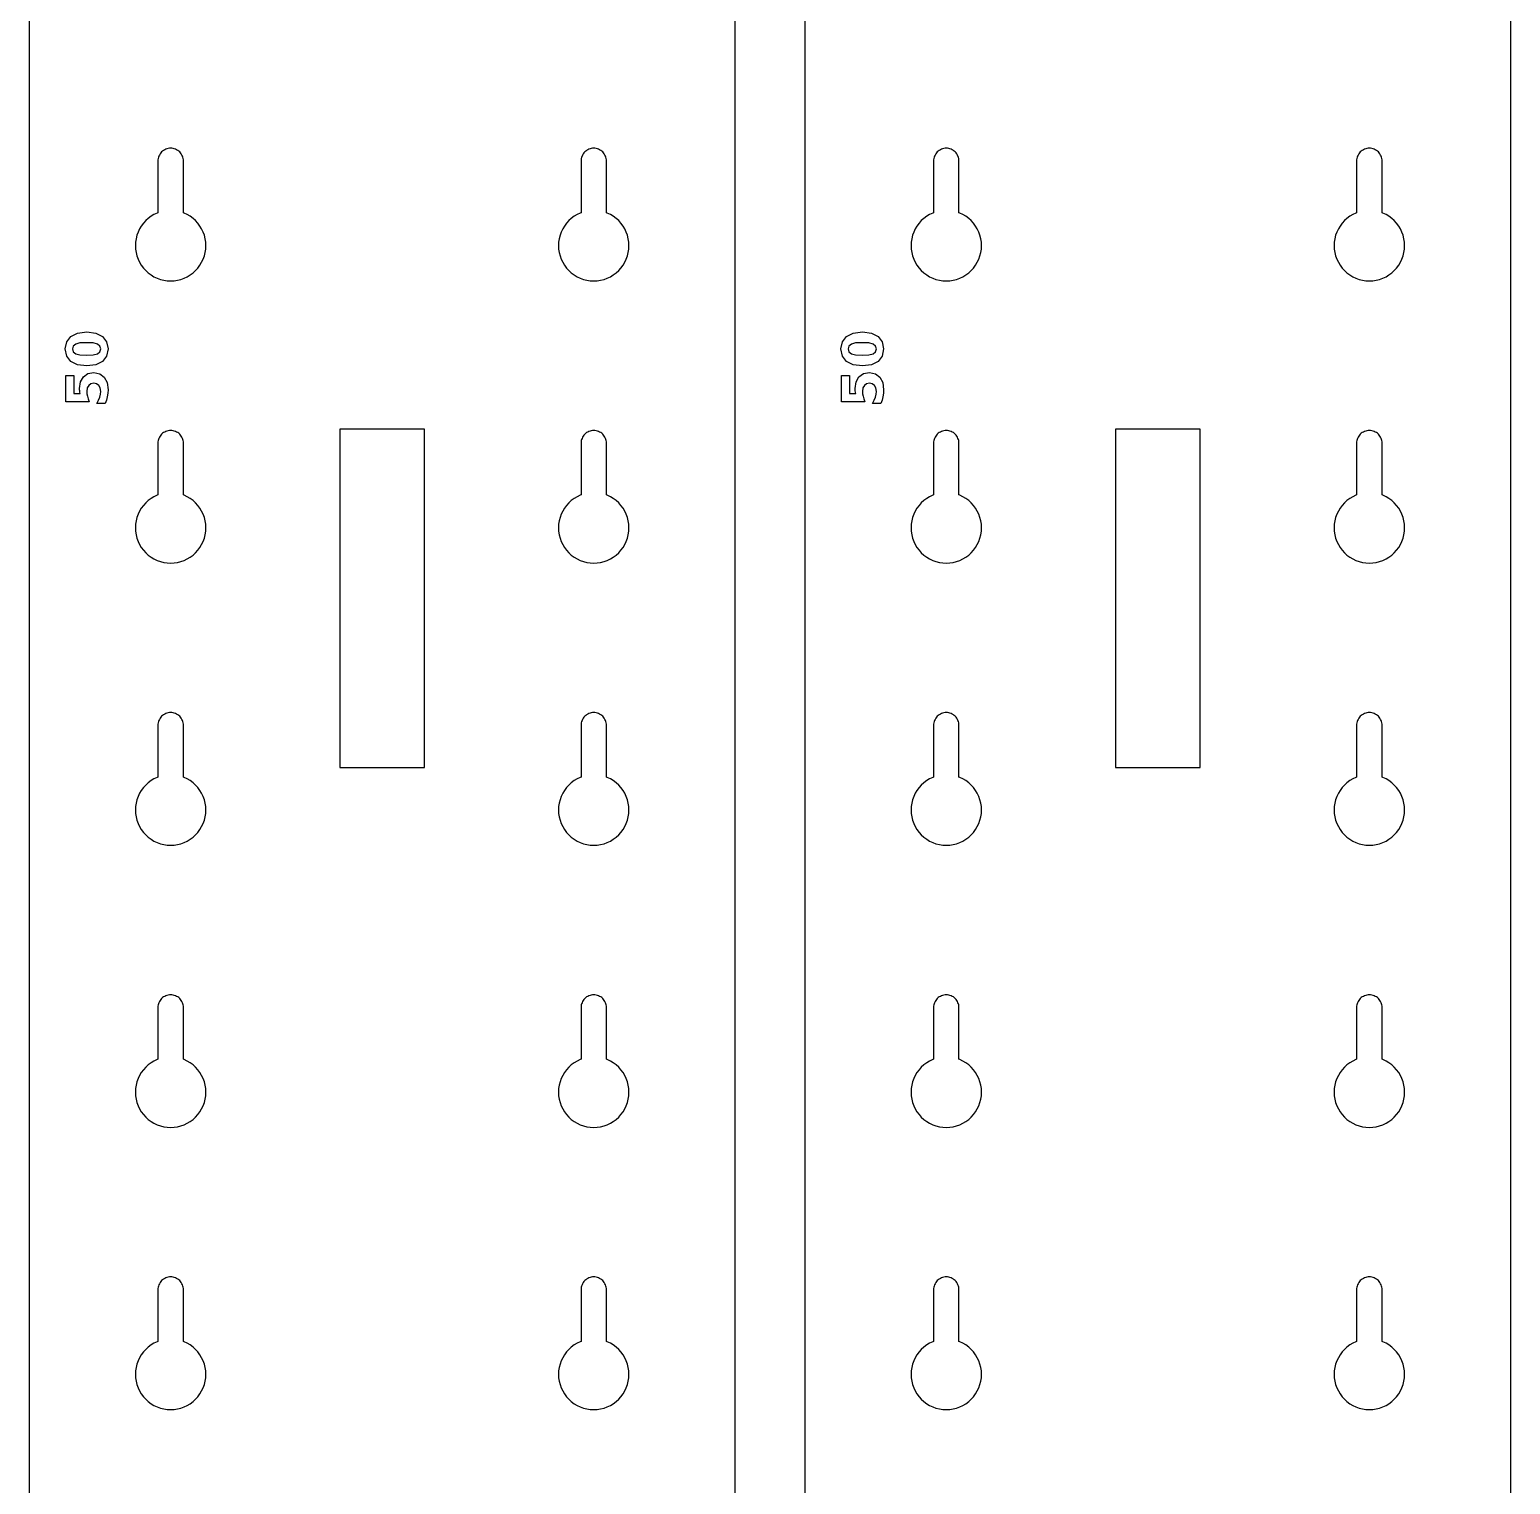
# Model space of a CAD drawing. Header units: millimetres. Extents: x 12 to 1278, y 12 to 884.
# Drawn here: x 1073.5 to 1178.5, y 450.7 to 553.8 of the extents above; entities that cross this region are included whole.
import ezdxf

# ---------------------------------------------------------------- set-up
doc = ezdxf.new("R2010")
doc.units = ezdxf.units.MM
doc.layers.add('CUT', color=1, linetype='Continuous')
doc.layers.add('ENGRAVE', color=5, linetype='Continuous')

msp = doc.modelspace()

# ---------------------------------------------------------------- linework, layer by layer
at = {"layer": 'CUT', "color": 1}
for points in [[(1078.5, 12.5), (1078.5, 18.5), (1073.5, 18.5), (1073.5, 758.5), (1078.5, 758.5), (1078.5, 764.5), (1118.5, 764.5), (1118.5, 758.5), (1123.5, 758.5), (1123.5, 18.5), (1118.5, 18.5), (1118.5, 12.5)], [(1133.5, 12.5), (1133.5, 18.5), (1128.5, 18.5), (1128.5, 758.5), (1133.5, 758.5), (1133.5, 764.5), (1173.5, 764.5), (1173.5, 758.5), (1178.5, 758.5), (1178.5, 18.5), (1173.5, 18.5), (1173.5, 12.5)], [(1085.43, 540.09), (1085.27, 540.27), (1085.09, 540.43), (1084.89, 540.58), (1084.68, 540.7), (1084.46, 540.81), (1084.4, 540.83), (1084.4, 544.5), (1084.4, 544.59), (1084.38, 544.68), (1084.36, 544.76), (1084.33, 544.84), (1084.29, 544.92), (1084.25, 545), (1084.2, 545.07), (1084.14, 545.14), (1084.07, 545.2), (1084, 545.25), (1083.92, 545.29), (1083.84, 545.33), (1083.76, 545.36), (1083.68, 545.38), (1083.59, 545.4), (1083.5, 545.4), (1083.41, 545.4), (1083.32, 545.38), (1083.24, 545.36), (1083.16, 545.33), (1083.08, 545.29), (1083, 545.25), (1082.93, 545.2), (1082.86, 545.14), (1082.8, 545.07), (1082.75, 545), (1082.71, 544.92), (1082.67, 544.84), (1082.64, 544.76), (1082.62, 544.68), (1082.6, 544.59), (1082.6, 544.5), (1082.6, 540.83), (1082.54, 540.81), (1082.32, 540.7), (1082.11, 540.58), (1081.91, 540.43), (1081.73, 540.27), (1081.57, 540.09), (1081.42, 539.89), (1081.3, 539.68), (1081.19, 539.46), (1081.11, 539.23), (1081.05, 538.99), (1081.01, 538.75), (1081, 538.5), (1081.01, 538.25), (1081.05, 538.01), (1081.11, 537.77), (1081.19, 537.54), (1081.3, 537.32), (1081.42, 537.11), (1081.57, 536.91), (1081.73, 536.73), (1081.91, 536.57), (1082.11, 536.42), (1082.32, 536.3), (1082.54, 536.19), (1082.77, 536.11), (1083.01, 536.05), (1083.25, 536.01), (1083.5, 536), (1083.75, 536.01), (1083.99, 536.05), (1084.23, 536.11), (1084.46, 536.19), (1084.68, 536.3), (1084.89, 536.42), (1085.09, 536.57), (1085.27, 536.73), (1085.43, 536.91), (1085.58, 537.11), (1085.7, 537.32), (1085.81, 537.54), (1085.89, 537.77), (1085.95, 538.01), (1085.99, 538.25), (1086, 538.5), (1085.99, 538.75), (1085.95, 538.99), (1085.89, 539.23), (1085.81, 539.46), (1085.7, 539.68), (1085.58, 539.89)], [(1115.43, 540.09), (1115.27, 540.27), (1115.09, 540.43), (1114.89, 540.58), (1114.68, 540.7), (1114.46, 540.81), (1114.4, 540.83), (1114.4, 544.5), (1114.4, 544.59), (1114.38, 544.68), (1114.36, 544.76), (1114.33, 544.84), (1114.29, 544.92), (1114.25, 545), (1114.2, 545.07), (1114.14, 545.14), (1114.07, 545.2), (1114, 545.25), (1113.92, 545.29), (1113.84, 545.33), (1113.76, 545.36), (1113.68, 545.38), (1113.59, 545.4), (1113.5, 545.4), (1113.41, 545.4), (1113.32, 545.38), (1113.24, 545.36), (1113.16, 545.33), (1113.08, 545.29), (1113, 545.25), (1112.93, 545.2), (1112.86, 545.14), (1112.8, 545.07), (1112.75, 545), (1112.71, 544.92), (1112.67, 544.84), (1112.64, 544.76), (1112.62, 544.68), (1112.6, 544.59), (1112.6, 544.5), (1112.6, 540.83), (1112.54, 540.81), (1112.32, 540.7), (1112.11, 540.58), (1111.91, 540.43), (1111.73, 540.27), (1111.57, 540.09), (1111.42, 539.89), (1111.3, 539.68), (1111.19, 539.46), (1111.11, 539.23), (1111.05, 538.99), (1111.01, 538.75), (1111, 538.5), (1111.01, 538.25), (1111.05, 538.01), (1111.11, 537.77), (1111.19, 537.54), (1111.3, 537.32), (1111.42, 537.11), (1111.57, 536.91), (1111.73, 536.73), (1111.91, 536.57), (1112.11, 536.42), (1112.32, 536.3), (1112.54, 536.19), (1112.77, 536.11), (1113.01, 536.05), (1113.25, 536.01), (1113.5, 536), (1113.75, 536.01), (1113.99, 536.05), (1114.23, 536.11), (1114.46, 536.19), (1114.68, 536.3), (1114.89, 536.42), (1115.09, 536.57), (1115.27, 536.73), (1115.43, 536.91), (1115.58, 537.11), (1115.7, 537.32), (1115.81, 537.54), (1115.89, 537.77), (1115.95, 538.01), (1115.99, 538.25), (1116, 538.5), (1115.99, 538.75), (1115.95, 538.99), (1115.89, 539.23), (1115.81, 539.46), (1115.7, 539.68), (1115.58, 539.89)], [(1140.43, 540.09), (1140.27, 540.27), (1140.09, 540.43), (1139.89, 540.58), (1139.68, 540.7), (1139.46, 540.81), (1139.4, 540.83), (1139.4, 544.5), (1139.4, 544.59), (1139.38, 544.68), (1139.36, 544.76), (1139.33, 544.84), (1139.29, 544.92), (1139.25, 545), (1139.2, 545.07), (1139.14, 545.14), (1139.07, 545.2), (1139, 545.25), (1138.92, 545.29), (1138.84, 545.33), (1138.76, 545.36), (1138.68, 545.38), (1138.59, 545.4), (1138.5, 545.4), (1138.41, 545.4), (1138.32, 545.38), (1138.24, 545.36), (1138.16, 545.33), (1138.08, 545.29), (1138, 545.25), (1137.93, 545.2), (1137.86, 545.14), (1137.8, 545.07), (1137.75, 545), (1137.71, 544.92), (1137.67, 544.84), (1137.64, 544.76), (1137.62, 544.68), (1137.6, 544.59), (1137.6, 544.5), (1137.6, 540.83), (1137.54, 540.81), (1137.32, 540.7), (1137.11, 540.58), (1136.91, 540.43), (1136.73, 540.27), (1136.57, 540.09), (1136.42, 539.89), (1136.3, 539.68), (1136.19, 539.46), (1136.11, 539.23), (1136.05, 538.99), (1136.01, 538.75), (1136, 538.5), (1136.01, 538.25), (1136.05, 538.01), (1136.11, 537.77), (1136.19, 537.54), (1136.3, 537.32), (1136.42, 537.11), (1136.57, 536.91), (1136.73, 536.73), (1136.91, 536.57), (1137.11, 536.42), (1137.32, 536.3), (1137.54, 536.19), (1137.77, 536.11), (1138.01, 536.05), (1138.25, 536.01), (1138.5, 536), (1138.75, 536.01), (1138.99, 536.05), (1139.23, 536.11), (1139.46, 536.19), (1139.68, 536.3), (1139.89, 536.42), (1140.09, 536.57), (1140.27, 536.73), (1140.43, 536.91), (1140.58, 537.11), (1140.7, 537.32), (1140.81, 537.54), (1140.89, 537.77), (1140.95, 538.01), (1140.99, 538.25), (1141, 538.5), (1140.99, 538.75), (1140.95, 538.99), (1140.89, 539.23), (1140.81, 539.46), (1140.7, 539.68), (1140.58, 539.89)], [(1170.43, 540.09), (1170.27, 540.27), (1170.09, 540.43), (1169.89, 540.58), (1169.68, 540.7), (1169.46, 540.81), (1169.4, 540.83), (1169.4, 544.5), (1169.4, 544.59), (1169.38, 544.68), (1169.36, 544.76), (1169.33, 544.84), (1169.29, 544.92), (1169.25, 545), (1169.2, 545.07), (1169.14, 545.14), (1169.07, 545.2), (1169, 545.25), (1168.92, 545.29), (1168.84, 545.33), (1168.76, 545.36), (1168.68, 545.38), (1168.59, 545.4), (1168.5, 545.4), (1168.41, 545.4), (1168.32, 545.38), (1168.24, 545.36), (1168.16, 545.33), (1168.08, 545.29), (1168, 545.25), (1167.93, 545.2), (1167.86, 545.14), (1167.8, 545.07), (1167.75, 545), (1167.71, 544.92), (1167.67, 544.84), (1167.64, 544.76), (1167.62, 544.68), (1167.6, 544.59), (1167.6, 544.5), (1167.6, 540.83), (1167.54, 540.81), (1167.32, 540.7), (1167.11, 540.58), (1166.91, 540.43), (1166.73, 540.27), (1166.57, 540.09), (1166.42, 539.89), (1166.3, 539.68), (1166.19, 539.46), (1166.11, 539.23), (1166.05, 538.99), (1166.01, 538.75), (1166, 538.5), (1166.01, 538.25), (1166.05, 538.01), (1166.11, 537.77), (1166.19, 537.54), (1166.3, 537.32), (1166.42, 537.11), (1166.57, 536.91), (1166.73, 536.73), (1166.91, 536.57), (1167.11, 536.42), (1167.32, 536.3), (1167.54, 536.19), (1167.77, 536.11), (1168.01, 536.05), (1168.25, 536.01), (1168.5, 536), (1168.75, 536.01), (1168.99, 536.05), (1169.23, 536.11), (1169.46, 536.19), (1169.68, 536.3), (1169.89, 536.42), (1170.09, 536.57), (1170.27, 536.73), (1170.43, 536.91), (1170.58, 537.11), (1170.7, 537.32), (1170.81, 537.54), (1170.89, 537.77), (1170.95, 538.01), (1170.99, 538.25), (1171, 538.5), (1170.99, 538.75), (1170.95, 538.99), (1170.89, 539.23), (1170.81, 539.46), (1170.7, 539.68), (1170.58, 539.89)], [(1085.58, 519.89), (1085.43, 520.09), (1085.27, 520.27), (1085.09, 520.43), (1084.89, 520.58), (1084.68, 520.7), (1084.46, 520.81), (1084.4, 520.83), (1084.4, 524.5), (1084.4, 524.59), (1084.38, 524.68), (1084.36, 524.76), (1084.33, 524.84), (1084.29, 524.92), (1084.25, 525), (1084.2, 525.07), (1084.14, 525.14), (1084.07, 525.2), (1084, 525.25), (1083.92, 525.29), (1083.84, 525.33), (1083.76, 525.36), (1083.68, 525.38), (1083.59, 525.4), (1083.5, 525.4), (1083.41, 525.4), (1083.32, 525.38), (1083.24, 525.36), (1083.16, 525.33), (1083.08, 525.29), (1083, 525.25), (1082.93, 525.2), (1082.86, 525.14), (1082.8, 525.07), (1082.75, 525), (1082.71, 524.92), (1082.67, 524.84), (1082.64, 524.76), (1082.62, 524.68), (1082.6, 524.59), (1082.6, 524.5), (1082.6, 520.83), (1082.54, 520.81), (1082.32, 520.7), (1082.11, 520.58), (1081.91, 520.43), (1081.73, 520.27), (1081.57, 520.09), (1081.42, 519.89), (1081.3, 519.68), (1081.19, 519.46), (1081.11, 519.23), (1081.05, 518.99), (1081.01, 518.75), (1081, 518.5), (1081.01, 518.25), (1081.05, 518.01), (1081.11, 517.77), (1081.19, 517.54), (1081.3, 517.32), (1081.42, 517.11), (1081.57, 516.91), (1081.73, 516.73), (1081.91, 516.57), (1082.11, 516.42), (1082.32, 516.3), (1082.54, 516.19), (1082.77, 516.11), (1083.01, 516.05), (1083.25, 516.01), (1083.5, 516), (1083.75, 516.01), (1083.99, 516.05), (1084.23, 516.11), (1084.46, 516.19), (1084.68, 516.3), (1084.89, 516.42), (1085.09, 516.57), (1085.27, 516.73), (1085.43, 516.91), (1085.58, 517.11), (1085.7, 517.32), (1085.81, 517.54), (1085.89, 517.77), (1085.95, 518.01), (1085.99, 518.25), (1086, 518.5), (1085.99, 518.75), (1085.95, 518.99), (1085.89, 519.23), (1085.81, 519.46), (1085.7, 519.68)], [(1101.5, 501.5), (1101.5, 525.5), (1095.5, 525.5), (1095.5, 501.5)], [(1115.43, 520.09), (1115.27, 520.27), (1115.09, 520.43), (1114.89, 520.58), (1114.68, 520.7), (1114.46, 520.81), (1114.4, 520.83), (1114.4, 524.5), (1114.4, 524.59), (1114.38, 524.68), (1114.36, 524.76), (1114.33, 524.84), (1114.29, 524.92), (1114.25, 525), (1114.2, 525.07), (1114.14, 525.14), (1114.07, 525.2), (1114, 525.25), (1113.92, 525.29), (1113.84, 525.33), (1113.76, 525.36), (1113.68, 525.38), (1113.59, 525.4), (1113.5, 525.4), (1113.41, 525.4), (1113.32, 525.38), (1113.24, 525.36), (1113.16, 525.33), (1113.08, 525.29), (1113, 525.25), (1112.93, 525.2), (1112.86, 525.14), (1112.8, 525.07), (1112.75, 525), (1112.71, 524.92), (1112.67, 524.84), (1112.64, 524.76), (1112.62, 524.68), (1112.6, 524.59), (1112.6, 524.5), (1112.6, 520.83), (1112.54, 520.81), (1112.32, 520.7), (1112.11, 520.58), (1111.91, 520.43), (1111.73, 520.27), (1111.57, 520.09), (1111.42, 519.89), (1111.3, 519.68), (1111.19, 519.46), (1111.11, 519.23), (1111.05, 518.99), (1111.01, 518.75), (1111, 518.5), (1111.01, 518.25), (1111.05, 518.01), (1111.11, 517.77), (1111.19, 517.54), (1111.3, 517.32), (1111.42, 517.11), (1111.57, 516.91), (1111.73, 516.73), (1111.91, 516.57), (1112.11, 516.42), (1112.32, 516.3), (1112.54, 516.19), (1112.77, 516.11), (1113.01, 516.05), (1113.25, 516.01), (1113.5, 516), (1113.75, 516.01), (1113.99, 516.05), (1114.23, 516.11), (1114.46, 516.19), (1114.68, 516.3), (1114.89, 516.42), (1115.09, 516.57), (1115.27, 516.73), (1115.43, 516.91), (1115.58, 517.11), (1115.7, 517.32), (1115.81, 517.54), (1115.89, 517.77), (1115.95, 518.01), (1115.99, 518.25), (1116, 518.5), (1115.99, 518.75), (1115.95, 518.99), (1115.89, 519.23), (1115.81, 519.46), (1115.7, 519.68), (1115.58, 519.89)], [(1140.58, 519.89), (1140.43, 520.09), (1140.27, 520.27), (1140.09, 520.43), (1139.89, 520.58), (1139.68, 520.7), (1139.46, 520.81), (1139.4, 520.83), (1139.4, 524.5), (1139.4, 524.59), (1139.38, 524.68), (1139.36, 524.76), (1139.33, 524.84), (1139.29, 524.92), (1139.25, 525), (1139.2, 525.07), (1139.14, 525.14), (1139.07, 525.2), (1139, 525.25), (1138.92, 525.29), (1138.84, 525.33), (1138.76, 525.36), (1138.68, 525.38), (1138.59, 525.4), (1138.5, 525.4), (1138.41, 525.4), (1138.32, 525.38), (1138.24, 525.36), (1138.16, 525.33), (1138.08, 525.29), (1138, 525.25), (1137.93, 525.2), (1137.86, 525.14), (1137.8, 525.07), (1137.75, 525), (1137.71, 524.92), (1137.67, 524.84), (1137.64, 524.76), (1137.62, 524.68), (1137.6, 524.59), (1137.6, 524.5), (1137.6, 520.83), (1137.54, 520.81), (1137.32, 520.7), (1137.11, 520.58), (1136.91, 520.43), (1136.73, 520.27), (1136.57, 520.09), (1136.42, 519.89), (1136.3, 519.68), (1136.19, 519.46), (1136.11, 519.23), (1136.05, 518.99), (1136.01, 518.75), (1136, 518.5), (1136.01, 518.25), (1136.05, 518.01), (1136.11, 517.77), (1136.19, 517.54), (1136.3, 517.32), (1136.42, 517.11), (1136.57, 516.91), (1136.73, 516.73), (1136.91, 516.57), (1137.11, 516.42), (1137.32, 516.3), (1137.54, 516.19), (1137.77, 516.11), (1138.01, 516.05), (1138.25, 516.01), (1138.5, 516), (1138.75, 516.01), (1138.99, 516.05), (1139.23, 516.11), (1139.46, 516.19), (1139.68, 516.3), (1139.89, 516.42), (1140.09, 516.57), (1140.27, 516.73), (1140.43, 516.91), (1140.58, 517.11), (1140.7, 517.32), (1140.81, 517.54), (1140.89, 517.77), (1140.95, 518.01), (1140.99, 518.25), (1141, 518.5), (1140.99, 518.75), (1140.95, 518.99), (1140.89, 519.23), (1140.81, 519.46), (1140.7, 519.68)], [(1156.5, 501.5), (1156.5, 525.5), (1150.5, 525.5), (1150.5, 501.5)], [(1170.43, 520.09), (1170.27, 520.27), (1170.09, 520.43), (1169.89, 520.58), (1169.68, 520.7), (1169.46, 520.81), (1169.4, 520.83), (1169.4, 524.5), (1169.4, 524.59), (1169.38, 524.68), (1169.36, 524.76), (1169.33, 524.84), (1169.29, 524.92), (1169.25, 525), (1169.2, 525.07), (1169.14, 525.14), (1169.07, 525.2), (1169, 525.25), (1168.92, 525.29), (1168.84, 525.33), (1168.76, 525.36), (1168.68, 525.38), (1168.59, 525.4), (1168.5, 525.4), (1168.41, 525.4), (1168.32, 525.38), (1168.24, 525.36), (1168.16, 525.33), (1168.08, 525.29), (1168, 525.25), (1167.93, 525.2), (1167.86, 525.14), (1167.8, 525.07), (1167.75, 525), (1167.71, 524.92), (1167.67, 524.84), (1167.64, 524.76), (1167.62, 524.68), (1167.6, 524.59), (1167.6, 524.5), (1167.6, 520.83), (1167.54, 520.81), (1167.32, 520.7), (1167.11, 520.58), (1166.91, 520.43), (1166.73, 520.27), (1166.57, 520.09), (1166.42, 519.89), (1166.3, 519.68), (1166.19, 519.46), (1166.11, 519.23), (1166.05, 518.99), (1166.01, 518.75), (1166, 518.5), (1166.01, 518.25), (1166.05, 518.01), (1166.11, 517.77), (1166.19, 517.54), (1166.3, 517.32), (1166.42, 517.11), (1166.57, 516.91), (1166.73, 516.73), (1166.91, 516.57), (1167.11, 516.42), (1167.32, 516.3), (1167.54, 516.19), (1167.77, 516.11), (1168.01, 516.05), (1168.25, 516.01), (1168.5, 516), (1168.75, 516.01), (1168.99, 516.05), (1169.23, 516.11), (1169.46, 516.19), (1169.68, 516.3), (1169.89, 516.42), (1170.09, 516.57), (1170.27, 516.73), (1170.43, 516.91), (1170.58, 517.11), (1170.7, 517.32), (1170.81, 517.54), (1170.89, 517.77), (1170.95, 518.01), (1170.99, 518.25), (1171, 518.5), (1170.99, 518.75), (1170.95, 518.99), (1170.89, 519.23), (1170.81, 519.46), (1170.7, 519.68), (1170.58, 519.89)], [(1085.43, 500.09), (1085.27, 500.27), (1085.09, 500.43), (1084.89, 500.58), (1084.68, 500.7), (1084.46, 500.81), (1084.4, 500.83), (1084.4, 504.5), (1084.4, 504.59), (1084.38, 504.68), (1084.36, 504.76), (1084.33, 504.84), (1084.29, 504.92), (1084.25, 505), (1084.2, 505.07), (1084.14, 505.14), (1084.07, 505.2), (1084, 505.25), (1083.92, 505.29), (1083.84, 505.33), (1083.76, 505.36), (1083.68, 505.38), (1083.59, 505.4), (1083.5, 505.4), (1083.41, 505.4), (1083.32, 505.38), (1083.24, 505.36), (1083.16, 505.33), (1083.08, 505.29), (1083, 505.25), (1082.93, 505.2), (1082.86, 505.14), (1082.8, 505.07), (1082.75, 505), (1082.71, 504.92), (1082.67, 504.84), (1082.64, 504.76), (1082.62, 504.68), (1082.6, 504.59), (1082.6, 504.5), (1082.6, 500.83), (1082.54, 500.81), (1082.32, 500.7), (1082.11, 500.58), (1081.91, 500.43), (1081.73, 500.27), (1081.57, 500.09), (1081.42, 499.89), (1081.3, 499.68), (1081.19, 499.46), (1081.11, 499.23), (1081.05, 498.99), (1081.01, 498.75), (1081, 498.5), (1081.01, 498.25), (1081.05, 498.01), (1081.11, 497.77), (1081.19, 497.54), (1081.3, 497.32), (1081.42, 497.11), (1081.57, 496.91), (1081.73, 496.73), (1081.91, 496.57), (1082.11, 496.42), (1082.32, 496.3), (1082.54, 496.19), (1082.77, 496.11), (1083.01, 496.05), (1083.25, 496.01), (1083.5, 496), (1083.75, 496.01), (1083.99, 496.05), (1084.23, 496.11), (1084.46, 496.19), (1084.68, 496.3), (1084.89, 496.42), (1085.09, 496.57), (1085.27, 496.73), (1085.43, 496.91), (1085.58, 497.11), (1085.7, 497.32), (1085.81, 497.54), (1085.89, 497.77), (1085.95, 498.01), (1085.99, 498.25), (1086, 498.5), (1085.99, 498.75), (1085.95, 498.99), (1085.89, 499.23), (1085.81, 499.46), (1085.7, 499.68), (1085.58, 499.89)], [(1115.43, 500.09), (1115.27, 500.27), (1115.09, 500.43), (1114.89, 500.58), (1114.68, 500.7), (1114.46, 500.81), (1114.4, 500.83), (1114.4, 504.5), (1114.4, 504.59), (1114.38, 504.68), (1114.36, 504.76), (1114.33, 504.84), (1114.29, 504.92), (1114.25, 505), (1114.2, 505.07), (1114.14, 505.14), (1114.07, 505.2), (1114, 505.25), (1113.92, 505.29), (1113.84, 505.33), (1113.76, 505.36), (1113.68, 505.38), (1113.59, 505.4), (1113.5, 505.4), (1113.41, 505.4), (1113.32, 505.38), (1113.24, 505.36), (1113.16, 505.33), (1113.08, 505.29), (1113, 505.25), (1112.93, 505.2), (1112.86, 505.14), (1112.8, 505.07), (1112.75, 505), (1112.71, 504.92), (1112.67, 504.84), (1112.64, 504.76), (1112.62, 504.68), (1112.6, 504.59), (1112.6, 504.5), (1112.6, 500.83), (1112.54, 500.81), (1112.32, 500.7), (1112.11, 500.58), (1111.91, 500.43), (1111.73, 500.27), (1111.57, 500.09), (1111.42, 499.89), (1111.3, 499.68), (1111.19, 499.46), (1111.11, 499.23), (1111.05, 498.99), (1111.01, 498.75), (1111, 498.5), (1111.01, 498.25), (1111.05, 498.01), (1111.11, 497.77), (1111.19, 497.54), (1111.3, 497.32), (1111.42, 497.11), (1111.57, 496.91), (1111.73, 496.73), (1111.91, 496.57), (1112.11, 496.42), (1112.32, 496.3), (1112.54, 496.19), (1112.77, 496.11), (1113.01, 496.05), (1113.25, 496.01), (1113.5, 496), (1113.75, 496.01), (1113.99, 496.05), (1114.23, 496.11), (1114.46, 496.19), (1114.68, 496.3), (1114.89, 496.42), (1115.09, 496.57), (1115.27, 496.73), (1115.43, 496.91), (1115.58, 497.11), (1115.7, 497.32), (1115.81, 497.54), (1115.89, 497.77), (1115.95, 498.01), (1115.99, 498.25), (1116, 498.5), (1115.99, 498.75), (1115.95, 498.99), (1115.89, 499.23), (1115.81, 499.46), (1115.7, 499.68), (1115.58, 499.89)], [(1140.43, 500.09), (1140.27, 500.27), (1140.09, 500.43), (1139.89, 500.58), (1139.68, 500.7), (1139.46, 500.81), (1139.4, 500.83), (1139.4, 504.5), (1139.4, 504.59), (1139.38, 504.68), (1139.36, 504.76), (1139.33, 504.84), (1139.29, 504.92), (1139.25, 505), (1139.2, 505.07), (1139.14, 505.14), (1139.07, 505.2), (1139, 505.25), (1138.92, 505.29), (1138.84, 505.33), (1138.76, 505.36), (1138.68, 505.38), (1138.59, 505.4), (1138.5, 505.4), (1138.41, 505.4), (1138.32, 505.38), (1138.24, 505.36), (1138.16, 505.33), (1138.08, 505.29), (1138, 505.25), (1137.93, 505.2), (1137.86, 505.14), (1137.8, 505.07), (1137.75, 505), (1137.71, 504.92), (1137.67, 504.84), (1137.64, 504.76), (1137.62, 504.68), (1137.6, 504.59), (1137.6, 504.5), (1137.6, 500.83), (1137.54, 500.81), (1137.32, 500.7), (1137.11, 500.58), (1136.91, 500.43), (1136.73, 500.27), (1136.57, 500.09), (1136.42, 499.89), (1136.3, 499.68), (1136.19, 499.46), (1136.11, 499.23), (1136.05, 498.99), (1136.01, 498.75), (1136, 498.5), (1136.01, 498.25), (1136.05, 498.01), (1136.11, 497.77), (1136.19, 497.54), (1136.3, 497.32), (1136.42, 497.11), (1136.57, 496.91), (1136.73, 496.73), (1136.91, 496.57), (1137.11, 496.42), (1137.32, 496.3), (1137.54, 496.19), (1137.77, 496.11), (1138.01, 496.05), (1138.25, 496.01), (1138.5, 496), (1138.75, 496.01), (1138.99, 496.05), (1139.23, 496.11), (1139.46, 496.19), (1139.68, 496.3), (1139.89, 496.42), (1140.09, 496.57), (1140.27, 496.73), (1140.43, 496.91), (1140.58, 497.11), (1140.7, 497.32), (1140.81, 497.54), (1140.89, 497.77), (1140.95, 498.01), (1140.99, 498.25), (1141, 498.5), (1140.99, 498.75), (1140.95, 498.99), (1140.89, 499.23), (1140.81, 499.46), (1140.7, 499.68), (1140.58, 499.89)], [(1170.43, 500.09), (1170.27, 500.27), (1170.09, 500.43), (1169.89, 500.58), (1169.68, 500.7), (1169.46, 500.81), (1169.4, 500.83), (1169.4, 504.5), (1169.4, 504.59), (1169.38, 504.68), (1169.36, 504.76), (1169.33, 504.84), (1169.29, 504.92), (1169.25, 505), (1169.2, 505.07), (1169.14, 505.14), (1169.07, 505.2), (1169, 505.25), (1168.92, 505.29), (1168.84, 505.33), (1168.76, 505.36), (1168.68, 505.38), (1168.59, 505.4), (1168.5, 505.4), (1168.41, 505.4), (1168.32, 505.38), (1168.24, 505.36), (1168.16, 505.33), (1168.08, 505.29), (1168, 505.25), (1167.93, 505.2), (1167.86, 505.14), (1167.8, 505.07), (1167.75, 505), (1167.71, 504.92), (1167.67, 504.84), (1167.64, 504.76), (1167.62, 504.68), (1167.6, 504.59), (1167.6, 504.5), (1167.6, 500.83), (1167.54, 500.81), (1167.32, 500.7), (1167.11, 500.58), (1166.91, 500.43), (1166.73, 500.27), (1166.57, 500.09), (1166.42, 499.89), (1166.3, 499.68), (1166.19, 499.46), (1166.11, 499.23), (1166.05, 498.99), (1166.01, 498.75), (1166, 498.5), (1166.01, 498.25), (1166.05, 498.01), (1166.11, 497.77), (1166.19, 497.54), (1166.3, 497.32), (1166.42, 497.11), (1166.57, 496.91), (1166.73, 496.73), (1166.91, 496.57), (1167.11, 496.42), (1167.32, 496.3), (1167.54, 496.19), (1167.77, 496.11), (1168.01, 496.05), (1168.25, 496.01), (1168.5, 496), (1168.75, 496.01), (1168.99, 496.05), (1169.23, 496.11), (1169.46, 496.19), (1169.68, 496.3), (1169.89, 496.42), (1170.09, 496.57), (1170.27, 496.73), (1170.43, 496.91), (1170.58, 497.11), (1170.7, 497.32), (1170.81, 497.54), (1170.89, 497.77), (1170.95, 498.01), (1170.99, 498.25), (1171, 498.5), (1170.99, 498.75), (1170.95, 498.99), (1170.89, 499.23), (1170.81, 499.46), (1170.7, 499.68), (1170.58, 499.89)], [(1085.43, 480.09), (1085.27, 480.27), (1085.09, 480.43), (1084.89, 480.58), (1084.68, 480.7), (1084.46, 480.81), (1084.4, 480.83), (1084.4, 484.5), (1084.4, 484.59), (1084.38, 484.68), (1084.36, 484.76), (1084.33, 484.84), (1084.29, 484.92), (1084.25, 485), (1084.2, 485.07), (1084.14, 485.14), (1084.07, 485.2), (1084, 485.25), (1083.92, 485.29), (1083.84, 485.33), (1083.76, 485.36), (1083.68, 485.38), (1083.59, 485.4), (1083.5, 485.4), (1083.41, 485.4), (1083.32, 485.38), (1083.24, 485.36), (1083.16, 485.33), (1083.08, 485.29), (1083, 485.25), (1082.93, 485.2), (1082.86, 485.14), (1082.8, 485.07), (1082.75, 485), (1082.71, 484.92), (1082.67, 484.84), (1082.64, 484.76), (1082.62, 484.68), (1082.6, 484.59), (1082.6, 484.5), (1082.6, 480.83), (1082.54, 480.81), (1082.32, 480.7), (1082.11, 480.58), (1081.91, 480.43), (1081.73, 480.27), (1081.57, 480.09), (1081.42, 479.89), (1081.3, 479.68), (1081.19, 479.46), (1081.11, 479.23), (1081.05, 478.99), (1081.01, 478.75), (1081, 478.5), (1081.01, 478.25), (1081.05, 478.01), (1081.11, 477.77), (1081.19, 477.54), (1081.3, 477.32), (1081.42, 477.11), (1081.57, 476.91), (1081.73, 476.73), (1081.91, 476.57), (1082.11, 476.42), (1082.32, 476.3), (1082.54, 476.19), (1082.77, 476.11), (1083.01, 476.05), (1083.25, 476.01), (1083.5, 476), (1083.75, 476.01), (1083.99, 476.05), (1084.23, 476.11), (1084.46, 476.19), (1084.68, 476.3), (1084.89, 476.42), (1085.09, 476.57), (1085.27, 476.73), (1085.43, 476.91), (1085.58, 477.11), (1085.7, 477.32), (1085.81, 477.54), (1085.89, 477.77), (1085.95, 478.01), (1085.99, 478.25), (1086, 478.5), (1085.99, 478.75), (1085.95, 478.99), (1085.89, 479.23), (1085.81, 479.46), (1085.7, 479.68), (1085.58, 479.89)], [(1115.58, 479.89), (1115.43, 480.09), (1115.27, 480.27), (1115.09, 480.43), (1114.89, 480.58), (1114.68, 480.7), (1114.46, 480.81), (1114.4, 480.83), (1114.4, 484.5), (1114.4, 484.59), (1114.38, 484.68), (1114.36, 484.76), (1114.33, 484.84), (1114.29, 484.92), (1114.25, 485), (1114.2, 485.07), (1114.14, 485.14), (1114.07, 485.2), (1114, 485.25), (1113.92, 485.29), (1113.84, 485.33), (1113.76, 485.36), (1113.68, 485.38), (1113.59, 485.4), (1113.5, 485.4), (1113.41, 485.4), (1113.32, 485.38), (1113.24, 485.36), (1113.16, 485.33), (1113.08, 485.29), (1113, 485.25), (1112.93, 485.2), (1112.86, 485.14), (1112.8, 485.07), (1112.75, 485), (1112.71, 484.92), (1112.67, 484.84), (1112.64, 484.76), (1112.62, 484.68), (1112.6, 484.59), (1112.6, 484.5), (1112.6, 480.83), (1112.54, 480.81), (1112.32, 480.7), (1112.11, 480.58), (1111.91, 480.43), (1111.73, 480.27), (1111.57, 480.09), (1111.42, 479.89), (1111.3, 479.68), (1111.19, 479.46), (1111.11, 479.23), (1111.05, 478.99), (1111.01, 478.75), (1111, 478.5), (1111.01, 478.25), (1111.05, 478.01), (1111.11, 477.77), (1111.19, 477.54), (1111.3, 477.32), (1111.42, 477.11), (1111.57, 476.91), (1111.73, 476.73), (1111.91, 476.57), (1112.11, 476.42), (1112.32, 476.3), (1112.54, 476.19), (1112.77, 476.11), (1113.01, 476.05), (1113.25, 476.01), (1113.5, 476), (1113.75, 476.01), (1113.99, 476.05), (1114.23, 476.11), (1114.46, 476.19), (1114.68, 476.3), (1114.89, 476.42), (1115.09, 476.57), (1115.27, 476.73), (1115.43, 476.91), (1115.58, 477.11), (1115.7, 477.32), (1115.81, 477.54), (1115.89, 477.77), (1115.95, 478.01), (1115.99, 478.25), (1116, 478.5), (1115.99, 478.75), (1115.95, 478.99), (1115.89, 479.23), (1115.81, 479.46), (1115.7, 479.68)], [(1140.43, 480.09), (1140.27, 480.27), (1140.09, 480.43), (1139.89, 480.58), (1139.68, 480.7), (1139.46, 480.81), (1139.4, 480.83), (1139.4, 484.5), (1139.4, 484.59), (1139.38, 484.68), (1139.36, 484.76), (1139.33, 484.84), (1139.29, 484.92), (1139.25, 485), (1139.2, 485.07), (1139.14, 485.14), (1139.07, 485.2), (1139, 485.25), (1138.92, 485.29), (1138.84, 485.33), (1138.76, 485.36), (1138.68, 485.38), (1138.59, 485.4), (1138.5, 485.4), (1138.41, 485.4), (1138.32, 485.38), (1138.24, 485.36), (1138.16, 485.33), (1138.08, 485.29), (1138, 485.25), (1137.93, 485.2), (1137.86, 485.14), (1137.8, 485.07), (1137.75, 485), (1137.71, 484.92), (1137.67, 484.84), (1137.64, 484.76), (1137.62, 484.68), (1137.6, 484.59), (1137.6, 484.5), (1137.6, 480.83), (1137.54, 480.81), (1137.32, 480.7), (1137.11, 480.58), (1136.91, 480.43), (1136.73, 480.27), (1136.57, 480.09), (1136.42, 479.89), (1136.3, 479.68), (1136.19, 479.46), (1136.11, 479.23), (1136.05, 478.99), (1136.01, 478.75), (1136, 478.5), (1136.01, 478.25), (1136.05, 478.01), (1136.11, 477.77), (1136.19, 477.54), (1136.3, 477.32), (1136.42, 477.11), (1136.57, 476.91), (1136.73, 476.73), (1136.91, 476.57), (1137.11, 476.42), (1137.32, 476.3), (1137.54, 476.19), (1137.77, 476.11), (1138.01, 476.05), (1138.25, 476.01), (1138.5, 476), (1138.75, 476.01), (1138.99, 476.05), (1139.23, 476.11), (1139.46, 476.19), (1139.68, 476.3), (1139.89, 476.42), (1140.09, 476.57), (1140.27, 476.73), (1140.43, 476.91), (1140.58, 477.11), (1140.7, 477.32), (1140.81, 477.54), (1140.89, 477.77), (1140.95, 478.01), (1140.99, 478.25), (1141, 478.5), (1140.99, 478.75), (1140.95, 478.99), (1140.89, 479.23), (1140.81, 479.46), (1140.7, 479.68), (1140.58, 479.89)], [(1170.58, 479.89), (1170.43, 480.09), (1170.27, 480.27), (1170.09, 480.43), (1169.89, 480.58), (1169.68, 480.7), (1169.46, 480.81), (1169.4, 480.83), (1169.4, 484.5), (1169.4, 484.59), (1169.38, 484.68), (1169.36, 484.76), (1169.33, 484.84), (1169.29, 484.92), (1169.25, 485), (1169.2, 485.07), (1169.14, 485.14), (1169.07, 485.2), (1169, 485.25), (1168.92, 485.29), (1168.84, 485.33), (1168.76, 485.36), (1168.68, 485.38), (1168.59, 485.4), (1168.5, 485.4), (1168.41, 485.4), (1168.32, 485.38), (1168.24, 485.36), (1168.16, 485.33), (1168.08, 485.29), (1168, 485.25), (1167.93, 485.2), (1167.86, 485.14), (1167.8, 485.07), (1167.75, 485), (1167.71, 484.92), (1167.67, 484.84), (1167.64, 484.76), (1167.62, 484.68), (1167.6, 484.59), (1167.6, 484.5), (1167.6, 480.83), (1167.54, 480.81), (1167.32, 480.7), (1167.11, 480.58), (1166.91, 480.43), (1166.73, 480.27), (1166.57, 480.09), (1166.42, 479.89), (1166.3, 479.68), (1166.19, 479.46), (1166.11, 479.23), (1166.05, 478.99), (1166.01, 478.75), (1166, 478.5), (1166.01, 478.25), (1166.05, 478.01), (1166.11, 477.77), (1166.19, 477.54), (1166.3, 477.32), (1166.42, 477.11), (1166.57, 476.91), (1166.73, 476.73), (1166.91, 476.57), (1167.11, 476.42), (1167.32, 476.3), (1167.54, 476.19), (1167.77, 476.11), (1168.01, 476.05), (1168.25, 476.01), (1168.5, 476), (1168.75, 476.01), (1168.99, 476.05), (1169.23, 476.11), (1169.46, 476.19), (1169.68, 476.3), (1169.89, 476.42), (1170.09, 476.57), (1170.27, 476.73), (1170.43, 476.91), (1170.58, 477.11), (1170.7, 477.32), (1170.81, 477.54), (1170.89, 477.77), (1170.95, 478.01), (1170.99, 478.25), (1171, 478.5), (1170.99, 478.75), (1170.95, 478.99), (1170.89, 479.23), (1170.81, 479.46), (1170.7, 479.68)], [(1085.43, 460.09), (1085.27, 460.27), (1085.09, 460.43), (1084.89, 460.58), (1084.68, 460.7), (1084.46, 460.81), (1084.4, 460.83), (1084.4, 464.5), (1084.4, 464.59), (1084.38, 464.68), (1084.36, 464.76), (1084.33, 464.84), (1084.29, 464.92), (1084.25, 465), (1084.2, 465.07), (1084.14, 465.14), (1084.07, 465.2), (1084, 465.25), (1083.92, 465.29), (1083.84, 465.33), (1083.76, 465.36), (1083.68, 465.38), (1083.59, 465.4), (1083.5, 465.4), (1083.41, 465.4), (1083.32, 465.38), (1083.24, 465.36), (1083.16, 465.33), (1083.08, 465.29), (1083, 465.25), (1082.93, 465.2), (1082.86, 465.14), (1082.8, 465.07), (1082.75, 465), (1082.71, 464.92), (1082.67, 464.84), (1082.64, 464.76), (1082.62, 464.68), (1082.6, 464.59), (1082.6, 464.5), (1082.6, 460.83), (1082.54, 460.81), (1082.32, 460.7), (1082.11, 460.58), (1081.91, 460.43), (1081.73, 460.27), (1081.57, 460.09), (1081.42, 459.89), (1081.3, 459.68), (1081.19, 459.46), (1081.11, 459.23), (1081.05, 458.99), (1081.01, 458.75), (1081, 458.5), (1081.01, 458.25), (1081.05, 458.01), (1081.11, 457.77), (1081.19, 457.54), (1081.3, 457.32), (1081.42, 457.11), (1081.57, 456.91), (1081.73, 456.73), (1081.91, 456.57), (1082.11, 456.42), (1082.32, 456.3), (1082.54, 456.19), (1082.77, 456.11), (1083.01, 456.05), (1083.25, 456.01), (1083.5, 456), (1083.75, 456.01), (1083.99, 456.05), (1084.23, 456.11), (1084.46, 456.19), (1084.68, 456.3), (1084.89, 456.42), (1085.09, 456.57), (1085.27, 456.73), (1085.43, 456.91), (1085.58, 457.11), (1085.7, 457.32), (1085.81, 457.54), (1085.89, 457.77), (1085.95, 458.01), (1085.99, 458.25), (1086, 458.5), (1085.99, 458.75), (1085.95, 458.99), (1085.89, 459.23), (1085.81, 459.46), (1085.7, 459.68), (1085.58, 459.89)], [(1115.43, 460.09), (1115.27, 460.27), (1115.09, 460.43), (1114.89, 460.58), (1114.68, 460.7), (1114.46, 460.81), (1114.4, 460.83), (1114.4, 464.5), (1114.4, 464.59), (1114.38, 464.68), (1114.36, 464.76), (1114.33, 464.84), (1114.29, 464.92), (1114.25, 465), (1114.2, 465.07), (1114.14, 465.14), (1114.07, 465.2), (1114, 465.25), (1113.92, 465.29), (1113.84, 465.33), (1113.76, 465.36), (1113.68, 465.38), (1113.59, 465.4), (1113.5, 465.4), (1113.41, 465.4), (1113.32, 465.38), (1113.24, 465.36), (1113.16, 465.33), (1113.08, 465.29), (1113, 465.25), (1112.93, 465.2), (1112.86, 465.14), (1112.8, 465.07), (1112.75, 465), (1112.71, 464.92), (1112.67, 464.84), (1112.64, 464.76), (1112.62, 464.68), (1112.6, 464.59), (1112.6, 464.5), (1112.6, 460.83), (1112.54, 460.81), (1112.32, 460.7), (1112.11, 460.58), (1111.91, 460.43), (1111.73, 460.27), (1111.57, 460.09), (1111.42, 459.89), (1111.3, 459.68), (1111.19, 459.46), (1111.11, 459.23), (1111.05, 458.99), (1111.01, 458.75), (1111, 458.5), (1111.01, 458.25), (1111.05, 458.01), (1111.11, 457.77), (1111.19, 457.54), (1111.3, 457.32), (1111.42, 457.11), (1111.57, 456.91), (1111.73, 456.73), (1111.91, 456.57), (1112.11, 456.42), (1112.32, 456.3), (1112.54, 456.19), (1112.77, 456.11), (1113.01, 456.05), (1113.25, 456.01), (1113.5, 456), (1113.75, 456.01), (1113.99, 456.05), (1114.23, 456.11), (1114.46, 456.19), (1114.68, 456.3), (1114.89, 456.42), (1115.09, 456.57), (1115.27, 456.73), (1115.43, 456.91), (1115.58, 457.11), (1115.7, 457.32), (1115.81, 457.54), (1115.89, 457.77), (1115.95, 458.01), (1115.99, 458.25), (1116, 458.5), (1115.99, 458.75), (1115.95, 458.99), (1115.89, 459.23), (1115.81, 459.46), (1115.7, 459.68), (1115.58, 459.89)], [(1140.43, 460.09), (1140.27, 460.27), (1140.09, 460.43), (1139.89, 460.58), (1139.68, 460.7), (1139.46, 460.81), (1139.4, 460.83), (1139.4, 464.5), (1139.4, 464.59), (1139.38, 464.68), (1139.36, 464.76), (1139.33, 464.84), (1139.29, 464.92), (1139.25, 465), (1139.2, 465.07), (1139.14, 465.14), (1139.07, 465.2), (1139, 465.25), (1138.92, 465.29), (1138.84, 465.33), (1138.76, 465.36), (1138.68, 465.38), (1138.59, 465.4), (1138.5, 465.4), (1138.41, 465.4), (1138.32, 465.38), (1138.24, 465.36), (1138.16, 465.33), (1138.08, 465.29), (1138, 465.25), (1137.93, 465.2), (1137.86, 465.14), (1137.8, 465.07), (1137.75, 465), (1137.71, 464.92), (1137.67, 464.84), (1137.64, 464.76), (1137.62, 464.68), (1137.6, 464.59), (1137.6, 464.5), (1137.6, 460.83), (1137.54, 460.81), (1137.32, 460.7), (1137.11, 460.58), (1136.91, 460.43), (1136.73, 460.27), (1136.57, 460.09), (1136.42, 459.89), (1136.3, 459.68), (1136.19, 459.46), (1136.11, 459.23), (1136.05, 458.99), (1136.01, 458.75), (1136, 458.5), (1136.01, 458.25), (1136.05, 458.01), (1136.11, 457.77), (1136.19, 457.54), (1136.3, 457.32), (1136.42, 457.11), (1136.57, 456.91), (1136.73, 456.73), (1136.91, 456.57), (1137.11, 456.42), (1137.32, 456.3), (1137.54, 456.19), (1137.77, 456.11), (1138.01, 456.05), (1138.25, 456.01), (1138.5, 456), (1138.75, 456.01), (1138.99, 456.05), (1139.23, 456.11), (1139.46, 456.19), (1139.68, 456.3), (1139.89, 456.42), (1140.09, 456.57), (1140.27, 456.73), (1140.43, 456.91), (1140.58, 457.11), (1140.7, 457.32), (1140.81, 457.54), (1140.89, 457.77), (1140.95, 458.01), (1140.99, 458.25), (1141, 458.5), (1140.99, 458.75), (1140.95, 458.99), (1140.89, 459.23), (1140.81, 459.46), (1140.7, 459.68), (1140.58, 459.89)], [(1170.43, 460.09), (1170.27, 460.27), (1170.09, 460.43), (1169.89, 460.58), (1169.68, 460.7), (1169.46, 460.81), (1169.4, 460.83), (1169.4, 464.5), (1169.4, 464.59), (1169.38, 464.68), (1169.36, 464.76), (1169.33, 464.84), (1169.29, 464.92), (1169.25, 465), (1169.2, 465.07), (1169.14, 465.14), (1169.07, 465.2), (1169, 465.25), (1168.92, 465.29), (1168.84, 465.33), (1168.76, 465.36), (1168.68, 465.38), (1168.59, 465.4), (1168.5, 465.4), (1168.41, 465.4), (1168.32, 465.38), (1168.24, 465.36), (1168.16, 465.33), (1168.08, 465.29), (1168, 465.25), (1167.93, 465.2), (1167.86, 465.14), (1167.8, 465.07), (1167.75, 465), (1167.71, 464.92), (1167.67, 464.84), (1167.64, 464.76), (1167.62, 464.68), (1167.6, 464.59), (1167.6, 464.5), (1167.6, 460.83), (1167.54, 460.81), (1167.32, 460.7), (1167.11, 460.58), (1166.91, 460.43), (1166.73, 460.27), (1166.57, 460.09), (1166.42, 459.89), (1166.3, 459.68), (1166.19, 459.46), (1166.11, 459.23), (1166.05, 458.99), (1166.01, 458.75), (1166, 458.5), (1166.01, 458.25), (1166.05, 458.01), (1166.11, 457.77), (1166.19, 457.54), (1166.3, 457.32), (1166.42, 457.11), (1166.57, 456.91), (1166.73, 456.73), (1166.91, 456.57), (1167.11, 456.42), (1167.32, 456.3), (1167.54, 456.19), (1167.77, 456.11), (1168.01, 456.05), (1168.25, 456.01), (1168.5, 456), (1168.75, 456.01), (1168.99, 456.05), (1169.23, 456.11), (1169.46, 456.19), (1169.68, 456.3), (1169.89, 456.42), (1170.09, 456.57), (1170.27, 456.73), (1170.43, 456.91), (1170.58, 457.11), (1170.7, 457.32), (1170.81, 457.54), (1170.89, 457.77), (1170.95, 458.01), (1170.99, 458.25), (1171, 458.5), (1170.99, 458.75), (1170.95, 458.99), (1170.89, 459.23), (1170.81, 459.46), (1170.7, 459.68), (1170.58, 459.89)]]:
    msp.add_lwpolyline(points, close=True, dxfattribs=at)
at = {"layer": 'ENGRAVE', "color": 5}
for points in [[(1077.55, 532.38), (1078.19, 532.3), (1078.66, 532.06), (1078.96, 531.68), (1079.06, 531.18), (1078.96, 530.67), (1078.66, 530.29), (1078.19, 530.05), (1077.55, 529.97), (1076.9, 530.05), (1076.42, 530.29), (1076.13, 530.67), (1076.03, 531.18), (1076.13, 531.68), (1076.42, 532.06), (1076.9, 532.3)], [(1132.55, 532.38), (1133.19, 532.3), (1133.66, 532.06), (1133.96, 531.68), (1134.06, 531.18), (1133.96, 530.67), (1133.66, 530.29), (1133.19, 530.05), (1132.55, 529.97), (1131.9, 530.05), (1131.42, 530.29), (1131.13, 530.67), (1131.03, 531.18), (1131.13, 531.68), (1131.42, 532.06), (1131.9, 532.3)], [(1077.54, 531.62), (1077.07, 531.6), (1076.77, 531.52), (1076.6, 531.38), (1076.55, 531.18), (1076.6, 530.97), (1076.77, 530.83), (1077.07, 530.75), (1077.54, 530.73), (1078.01, 530.75), (1078.32, 530.83), (1078.49, 530.97), (1078.55, 531.18), (1078.49, 531.38), (1078.32, 531.52), (1078.01, 531.6)], [(1132.54, 531.62), (1132.07, 531.6), (1131.77, 531.52), (1131.6, 531.38), (1131.55, 531.18), (1131.6, 530.97), (1131.77, 530.83), (1132.07, 530.75), (1132.54, 530.73), (1133.01, 530.75), (1133.32, 530.83), (1133.49, 530.97), (1133.55, 531.18), (1133.49, 531.38), (1133.32, 531.52), (1133.01, 531.6)], [(1076.08, 527.42), (1076.08, 529.29), (1076.64, 529.29), (1076.64, 528.02), (1077.09, 528.02), (1077.07, 528.11), (1077.05, 528.2), (1077.04, 528.28), (1077.04, 528.38), (1077.11, 528.85), (1077.31, 529.21), (1077.62, 529.43), (1078.05, 529.5), (1078.47, 529.42), (1078.79, 529.18), (1078.99, 528.79), (1079.06, 528.28), (1079.04, 528.04), (1079.01, 527.79), (1078.95, 527.55), (1078.86, 527.31), (1078.27, 527.31), (1078.39, 527.54), (1078.48, 527.76), (1078.53, 527.97), (1078.55, 528.16), (1078.51, 528.41), (1078.41, 528.59), (1078.25, 528.71), (1078.05, 528.75), (1077.84, 528.71), (1077.69, 528.59), (1077.59, 528.41), (1077.55, 528.16), (1077.56, 528), (1077.6, 527.82), (1077.65, 527.63), (1077.72, 527.42)], [(1131.08, 527.42), (1131.08, 529.29), (1131.64, 529.29), (1131.64, 528.02), (1132.09, 528.02), (1132.07, 528.11), (1132.05, 528.2), (1132.04, 528.28), (1132.04, 528.38), (1132.11, 528.85), (1132.31, 529.21), (1132.62, 529.43), (1133.05, 529.5), (1133.47, 529.42), (1133.79, 529.18), (1133.99, 528.79), (1134.06, 528.28), (1134.04, 528.04), (1134.01, 527.79), (1133.95, 527.55), (1133.86, 527.31), (1133.27, 527.31), (1133.39, 527.54), (1133.48, 527.76), (1133.53, 527.97), (1133.55, 528.16), (1133.51, 528.41), (1133.41, 528.59), (1133.25, 528.71), (1133.05, 528.75), (1132.84, 528.71), (1132.69, 528.59), (1132.59, 528.41), (1132.55, 528.16), (1132.56, 528), (1132.6, 527.82), (1132.65, 527.63), (1132.72, 527.42)]]:
    msp.add_lwpolyline(points, close=True, dxfattribs=at)

doc.saveas('drawing.dxf')
